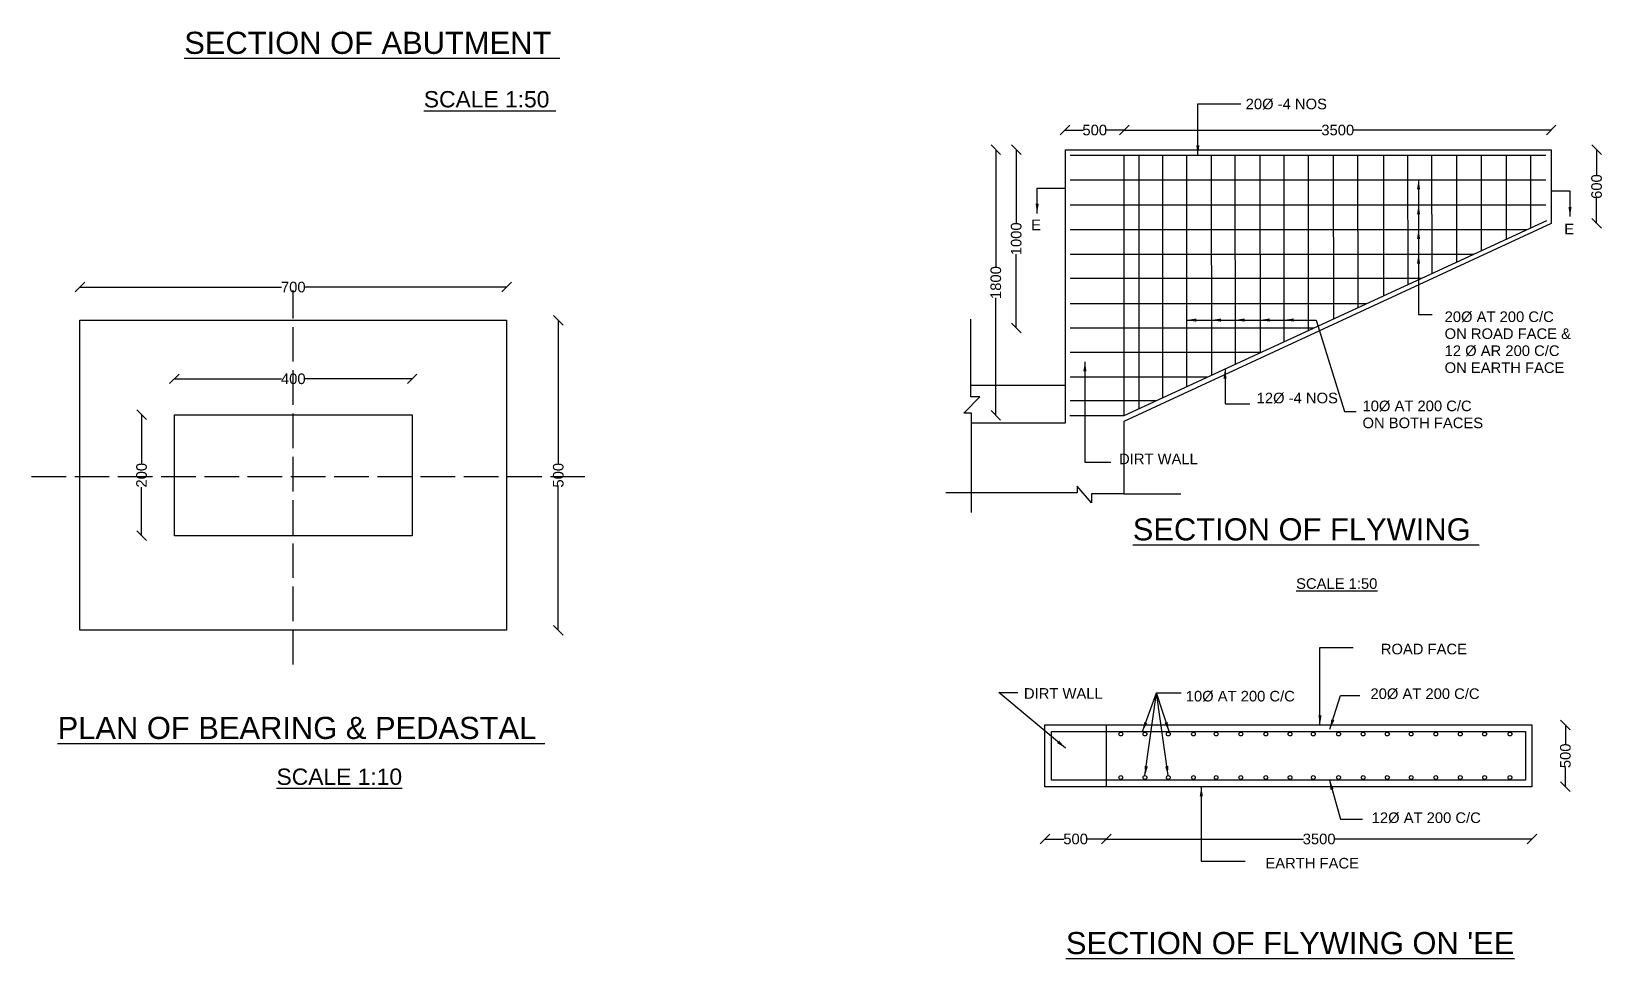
# Model space of a CAD drawing. Header units: millimetres. Extents: x -53245626 to -53218428, y 22137846 to 22155832.
# Drawn here: x -53233089 to -53224909, y 22145222 to 22150043 of the extents above; entities that cross this region are included whole.
import ezdxf

# ---------------------------------------------------------------- set-up
doc = ezdxf.new("R2010")
doc.units = ezdxf.units.MM
doc.header["$MEASUREMENT"] = 0
doc.linetypes.add('ACAD_ISO02W100', pattern=[15, 12, -3])
for name, color, linetype in [('DIMENSIONS', 7, 'Continuous'), ('DRAWING', 2, 'Continuous'), ('TEXT', 1, 'Continuous')]:
    doc.layers.add(name, color=color, linetype=linetype)
doc.styles.get("Standard").update_dxf_attribs({"font": 'arial.ttf', "height": 55})
doc.dimstyles.get("Standard").update_dxf_attribs({"dimtxt": 55, "dimasz": 50, "dimexe": 0.18, "dimexo": 0.0625, "dimgap": 0.09, "dimtad": 0, "dimdec": 0, "dimzin": 0, "dimdsep": 46, "dimtxsty": 'Standard', "dimblk": 'OBLIQUE', "dimcen": 0.09, "dimse1": 1, "dimse2": 1, "dimadec": 0, "dimazin": 0, "dimtfac": 1, "dimtdec": 0, "dimtofl": 0, "dimtmove": 0, "dimatfit": 3, "dimfxl": 1, "dimtolj": 1, "dimtzin": 0, "dimarcsym": 0})

# ---------------------------------------------------------------- blocks, each defined once
blk = doc.blocks.new('_Oblique')
at = {"color": 0, "linetype": 'ByBlock', "lineweight": -2}
blk.add_line((-0.5, -0.5), (0.5, 0.5), dxfattribs=at)
blk = doc.blocks.new('*D98')
at = {"layer": 'Defpoints', "color": 0, "transparency": 16777216}
for p in [(-53225181.5, 22149427.9), (-53225181.5, 22149044.8), (-53224945, 22149044.8)]:
    blk.add_point(p, dxfattribs=at)
at = {"layer": 'DIMENSIONS', "color": 0, "lineweight": -2, "transparency": 16777216}
for p, q in [((-53224945, 22149427.9), (-53224945, 22149297.2)), ((-53224945, 22149044.8), (-53224945, 22149175.4))]:
    blk.add_line(p, q, dxfattribs=at)
at = {"layer": 'DIMENSIONS', "color": 0, "lineweight": -2, "transparency": 16777216, "xscale": 50, "yscale": 50, "zscale": 50}
for p, rotation in [((-53224945, 22149427.9), 90), ((-53224945, 22149044.8), 270)]:
    blk.add_blockref('_Oblique', p, dxfattribs=dict(at, rotation=rotation))
at = {"layer": 'DIMENSIONS', "color": 0, "transparency": 16777216, "insert": (-53224945, 22149236.3), "char_height": 55, "attachment_point": 5, "rotation": 90}
blk.add_mtext('\\A1;600', dxfattribs=at)
blk = doc.blocks.new('*D99')
at = {"layer": 'Defpoints', "color": 0, "transparency": 16777216}
for p in [(-53227402.5, 22149530), (-53227710.5, 22149393), (-53227402.5, 22149368)]:
    blk.add_point(p, dxfattribs=at)
at = {"layer": 'DIMENSIONS', "color": 0, "lineweight": -2, "transparency": 16777216}
for p, q in [((-53227710.5, 22149530), (-53227617.2, 22149530)), ((-53227402.5, 22149530), (-53227495.7, 22149530))]:
    blk.add_line(p, q, dxfattribs=at)
at = {"layer": 'DIMENSIONS', "color": 0, "lineweight": -2, "transparency": 16777216, "xscale": 50, "yscale": 50, "zscale": 50, "rotation": 180}
blk.add_blockref('_Oblique', (-53227710.5, 22149530), dxfattribs=at)
at = {"layer": 'DIMENSIONS', "color": 0, "lineweight": -2, "transparency": 16777216, "xscale": 50, "yscale": 50, "zscale": 50}
blk.add_blockref('_Oblique', (-53227402.5, 22149530), dxfattribs=at)
at = {"layer": 'DIMENSIONS', "color": 0, "transparency": 16777216, "insert": (-53227556.5, 22149530), "char_height": 55, "attachment_point": 5}
blk.add_mtext('\\A1;500', dxfattribs=at)
blk = doc.blocks.new('*D100')
at = {"layer": 'Defpoints', "color": 0, "transparency": 16777216}
for p in [(-53227710.5, 22149427.9), (-53228071, 22148046.3), (-53227710.5, 22148046.3)]:
    blk.add_point(p, dxfattribs=at)
at = {"layer": 'DIMENSIONS', "color": 0, "lineweight": -2, "transparency": 16777216}
for p, q in [((-53228071, 22149427.9), (-53228071, 22148816.6)), ((-53228071, 22148046.3), (-53228071, 22148657.6))]:
    blk.add_line(p, q, dxfattribs=at)
at = {"layer": 'DIMENSIONS', "color": 0, "lineweight": -2, "transparency": 16777216, "xscale": 50, "yscale": 50, "zscale": 50}
for p, rotation in [((-53228071, 22149427.9), 90), ((-53228071, 22148046.3), 270)]:
    blk.add_blockref('_Oblique', p, dxfattribs=dict(at, rotation=rotation))
at = {"layer": 'DIMENSIONS', "color": 0, "transparency": 16777216, "insert": (-53228071, 22148737.1), "char_height": 55, "attachment_point": 5, "rotation": 90}
blk.add_mtext('\\A1;1800', dxfattribs=at)
blk = doc.blocks.new('*D101')
at = {"layer": 'Defpoints', "color": 0, "transparency": 16777216}
for p in [(-53227710.5, 22149427.9), (-53227965, 22148501.6), (-53227710.5, 22148501.6)]:
    blk.add_point(p, dxfattribs=at)
at = {"layer": 'DIMENSIONS', "color": 0, "lineweight": -2, "transparency": 16777216}
for p, q in [((-53227965, 22149427.9), (-53227965, 22149044.3)), ((-53227965, 22148501.6), (-53227965, 22148885.2))]:
    blk.add_line(p, q, dxfattribs=at)
at = {"layer": 'DIMENSIONS', "color": 0, "lineweight": -2, "transparency": 16777216, "xscale": 50, "yscale": 50, "zscale": 50}
for p, rotation in [((-53227965, 22149427.9), 90), ((-53227965, 22148501.6), 270)]:
    blk.add_blockref('_Oblique', p, dxfattribs=dict(at, rotation=rotation))
at = {"layer": 'DIMENSIONS', "color": 0, "transparency": 16777216, "insert": (-53227965, 22148964.7), "char_height": 55, "attachment_point": 5, "rotation": 90}
blk.add_mtext('\\A1;1000', dxfattribs=at)
blk = doc.blocks.new('*D102')
at = {"layer": 'Defpoints', "color": 0, "transparency": 16777216}
for p in [(-53225181.5, 22149530), (-53227402.5, 22149400), (-53225181.5, 22149400)]:
    blk.add_point(p, dxfattribs=at)
at = {"layer": 'DIMENSIONS', "color": 0, "lineweight": -2, "transparency": 16777216}
for p, q in [((-53227402.5, 22149530), (-53226374.1, 22149530)), ((-53225181.5, 22149530), (-53226209.9, 22149530))]:
    blk.add_line(p, q, dxfattribs=at)
at = {"layer": 'DIMENSIONS', "color": 0, "lineweight": -2, "transparency": 16777216, "xscale": 50, "yscale": 50, "zscale": 50, "rotation": 180}
blk.add_blockref('_Oblique', (-53227402.5, 22149530), dxfattribs=at)
at = {"layer": 'DIMENSIONS', "color": 0, "lineweight": -2, "transparency": 16777216, "xscale": 50, "yscale": 50, "zscale": 50}
blk.add_blockref('_Oblique', (-53225181.5, 22149530), dxfattribs=at)
at = {"layer": 'DIMENSIONS', "color": 0, "transparency": 16777216, "insert": (-53226292, 22149530), "char_height": 55, "attachment_point": 5}
blk.add_mtext('\\A1;3500', dxfattribs=at)
blk = doc.blocks.new('*D103')
at = {"layer": 'Defpoints', "color": 0, "transparency": 16777216}
for p in [(-53230616.4, 22148713.5), (-53232836.9, 22148541.4), (-53230616.4, 22148496)]:
    blk.add_point(p, dxfattribs=at)
at = {"layer": 'DIMENSIONS', "color": 0, "lineweight": -2, "transparency": 16777216}
for p, q in [((-53232836.9, 22148713.5), (-53231787.2, 22148713.5)), ((-53230616.4, 22148713.5), (-53231666.1, 22148713.5))]:
    blk.add_line(p, q, dxfattribs=at)
at = {"layer": 'DIMENSIONS', "color": 0, "lineweight": -2, "transparency": 16777216, "xscale": 50, "yscale": 50, "zscale": 50, "rotation": 180}
blk.add_blockref('_Oblique', (-53232836.9, 22148713.5), dxfattribs=at)
at = {"layer": 'DIMENSIONS', "color": 0, "lineweight": -2, "transparency": 16777216, "xscale": 50, "yscale": 50, "zscale": 50}
blk.add_blockref('_Oblique', (-53230616.4, 22148713.5), dxfattribs=at)
at = {"layer": 'DIMENSIONS', "color": 0, "transparency": 16777216, "insert": (-53231726.6, 22148713.5), "char_height": 55, "attachment_point": 5}
blk.add_mtext('\\A1;700', dxfattribs=at)
blk = doc.blocks.new('*D104')
at = {"layer": 'Defpoints', "color": 0, "transparency": 16777216}
for p in [(-53230625.5, 22148541.4), (-53230616.4, 22146928.9), (-53230347.5, 22146928.9)]:
    blk.add_point(p, dxfattribs=at)
at = {"layer": 'DIMENSIONS', "color": 0, "lineweight": -2, "transparency": 16777216}
for p, q in [((-53230347.5, 22148541.4), (-53230347.5, 22147795.9)), ((-53230347.5, 22146928.9), (-53230347.5, 22147674.4))]:
    blk.add_line(p, q, dxfattribs=at)
at = {"layer": 'DIMENSIONS', "color": 0, "lineweight": -2, "transparency": 16777216, "xscale": 50, "yscale": 50, "zscale": 50}
for p, rotation in [((-53230347.5, 22148541.4), 90), ((-53230347.5, 22146928.9), 270)]:
    blk.add_blockref('_Oblique', p, dxfattribs=dict(at, rotation=rotation))
at = {"layer": 'DIMENSIONS', "color": 0, "transparency": 16777216, "insert": (-53230347.5, 22147735.2), "char_height": 55, "attachment_point": 5, "rotation": 90}
blk.add_mtext('\\A1;500', dxfattribs=at)
blk = doc.blocks.new('*D105')
at = {"layer": 'Defpoints', "color": 0, "transparency": 16777216}
for p in [(-53232345.2, 22148049.8), (-53232516, 22147420.6), (-53232345.2, 22147420.6)]:
    blk.add_point(p, dxfattribs=at)
at = {"layer": 'DIMENSIONS', "color": 0, "lineweight": -2, "transparency": 16777216}
for p, q in [((-53232516, 22148049.8), (-53232516, 22147796.4)), ((-53232516, 22147420.6), (-53232516, 22147674))]:
    blk.add_line(p, q, dxfattribs=at)
at = {"layer": 'DIMENSIONS', "color": 0, "lineweight": -2, "transparency": 16777216, "xscale": 50, "yscale": 50, "zscale": 50}
for p, rotation in [((-53232516, 22148049.8), 90), ((-53232516, 22147420.6), 270)]:
    blk.add_blockref('_Oblique', p, dxfattribs=dict(at, rotation=rotation))
at = {"layer": 'DIMENSIONS', "color": 0, "transparency": 16777216, "insert": (-53232516, 22147735.2), "char_height": 55, "attachment_point": 5, "rotation": 90}
blk.add_mtext('\\A1;200', dxfattribs=at)
blk = doc.blocks.new('*D106')
at = {"layer": 'Defpoints', "color": 0, "transparency": 16777216}
for p in [(-53231108, 22148236.5), (-53232345.2, 22148049.8), (-53231108, 22148049.8)]:
    blk.add_point(p, dxfattribs=at)
at = {"layer": 'DIMENSIONS', "color": 0, "lineweight": -2, "transparency": 16777216}
for p, q in [((-53232345.2, 22148236.5), (-53231788.5, 22148236.5)), ((-53231108, 22148236.5), (-53231664.8, 22148236.5))]:
    blk.add_line(p, q, dxfattribs=at)
at = {"layer": 'DIMENSIONS', "color": 0, "lineweight": -2, "transparency": 16777216, "xscale": 50, "yscale": 50, "zscale": 50, "rotation": 180}
blk.add_blockref('_Oblique', (-53232345.2, 22148236.5), dxfattribs=at)
at = {"layer": 'DIMENSIONS', "color": 0, "lineweight": -2, "transparency": 16777216, "xscale": 50, "yscale": 50, "zscale": 50}
blk.add_blockref('_Oblique', (-53231108, 22148236.5), dxfattribs=at)
at = {"layer": 'DIMENSIONS', "color": 0, "transparency": 16777216, "insert": (-53231726.6, 22148236.5), "char_height": 55, "attachment_point": 5}
blk.add_mtext('\\A1;400', dxfattribs=at)
blk = doc.blocks.new('*D163')
at = {"layer": 'Defpoints', "color": 0, "transparency": 16777216}
for p in [(-53227815.5, 22146115.5), (-53227496.3, 22146115.5), (-53227496.3, 22145843.5)]:
    blk.add_point(p, dxfattribs=at)
at = {"layer": 'DIMENSIONS', "color": 0, "lineweight": -2, "transparency": 16777216}
for p, q in [((-53227815.5, 22145843.5), (-53227716.6, 22145843.5)), ((-53227496.3, 22145843.5), (-53227595.1, 22145843.5))]:
    blk.add_line(p, q, dxfattribs=at)
at = {"layer": 'DIMENSIONS', "color": 0, "lineweight": -2, "transparency": 16777216, "xscale": 50, "yscale": 50, "zscale": 50, "rotation": 180}
blk.add_blockref('_Oblique', (-53227815.5, 22145843.5), dxfattribs=at)
at = {"layer": 'DIMENSIONS', "color": 0, "lineweight": -2, "transparency": 16777216, "xscale": 50, "yscale": 50, "zscale": 50}
blk.add_blockref('_Oblique', (-53227496.3, 22145843.5), dxfattribs=at)
at = {"layer": 'DIMENSIONS', "color": 0, "transparency": 16777216, "insert": (-53227655.9, 22145843.5), "char_height": 55, "attachment_point": 5}
blk.add_mtext('\\A1;500', dxfattribs=at)
blk = doc.blocks.new('*D164')
at = {"layer": 'Defpoints', "color": 0, "transparency": 16777216}
for p in [(-53227496.3, 22146149.8), (-53225281.5, 22146149.8), (-53225281.5, 22145843.5)]:
    blk.add_point(p, dxfattribs=at)
at = {"layer": 'DIMENSIONS', "color": 0, "lineweight": -2, "transparency": 16777216}
for p, q in [((-53227496.3, 22145843.5), (-53226471, 22145843.5)), ((-53225281.5, 22145843.5), (-53226306.8, 22145843.5))]:
    blk.add_line(p, q, dxfattribs=at)
at = {"layer": 'DIMENSIONS', "color": 0, "lineweight": -2, "transparency": 16777216, "xscale": 50, "yscale": 50, "zscale": 50, "rotation": 180}
blk.add_blockref('_Oblique', (-53227496.3, 22145843.5), dxfattribs=at)
at = {"layer": 'DIMENSIONS', "color": 0, "lineweight": -2, "transparency": 16777216, "xscale": 50, "yscale": 50, "zscale": 50}
blk.add_blockref('_Oblique', (-53225281.5, 22145843.5), dxfattribs=at)
at = {"layer": 'DIMENSIONS', "color": 0, "transparency": 16777216, "insert": (-53226388.9, 22145843.5), "char_height": 55, "attachment_point": 5}
blk.add_mtext('\\A1;3500', dxfattribs=at)
blk = doc.blocks.new('*D165')
at = {"layer": 'Defpoints', "color": 0, "transparency": 16777216}
for p in [(-53225281.5, 22146436.5), (-53225281.5, 22146115.5), (-53225107.5, 22146115.5)]:
    blk.add_point(p, dxfattribs=at)
at = {"layer": 'DIMENSIONS', "color": 0, "lineweight": -2, "transparency": 16777216}
for p, q in [((-53225107.5, 22146436.5), (-53225107.5, 22146336.8)), ((-53225107.5, 22146115.5), (-53225107.5, 22146215.2))]:
    blk.add_line(p, q, dxfattribs=at)
at = {"layer": 'DIMENSIONS', "color": 0, "lineweight": -2, "transparency": 16777216, "xscale": 50, "yscale": 50, "zscale": 50}
for p, rotation in [((-53225107.5, 22146436.5), 90), ((-53225107.5, 22146115.5), 270)]:
    blk.add_blockref('_Oblique', p, dxfattribs=dict(at, rotation=rotation))
at = {"layer": 'DIMENSIONS', "color": 0, "transparency": 16777216, "insert": (-53225107.5, 22146276), "char_height": 55, "attachment_point": 5, "rotation": 90}
blk.add_mtext('\\A1;500', dxfattribs=at)

msp = doc.modelspace()

# ---------------------------------------------------------------- linework, layer by layer
at = {"layer": 'DIMENSIONS', "color": 0}
for points in [[(-53225871.5, 22148760.6), (-53225871.5, 22148571.5), (-53225800.5, 22148571.5)], [(-53226257, 22148066), (-53226197, 22148066)]]:
    msp.add_lwpolyline(points, dxfattribs=at)
at = {"layer": 'DRAWING', "color": 0}
for points in [[(-53227710.5, 22149427.9), (-53227710.5, 22148005.2), (-53228197.5, 22148005.2)], [(-53227710.5, 22149427.9), (-53225181.5, 22149427.9), (-53225181.5, 22149044.8), (-53227404.2, 22148014.1), (-53227404.2, 22147638.2), (-53227107.7, 22147638.2)], [(-53227684.2, 22149400), (-53225208.7, 22149400)], [(-53227402.5, 22148046.3), (-53227402.5, 22149400)], [(-53227327.8, 22149400), (-53227326.6, 22148081.3)], [(-53227204.3, 22149400), (-53227203.2, 22148138.2)], [(-53227079.2, 22149400), (-53227078.2, 22148195.9)], [(-53226950, 22149400), (-53226949.1, 22148255.5)], [(-53226827, 22149400), (-53226826.1, 22148312.3)], [(-53226696.8, 22149400), (-53226695.9, 22148372.3)], [(-53226572.6, 22149400), (-53226571.8, 22148429.6)], [(-53226446.4, 22149400), (-53226445.7, 22148487.8)], [(-53226315.5, 22149400), (-53226314.7, 22148548.3)], [(-53226188.4, 22149400), (-53226187.8, 22148606.8)], [(-53226054.4, 22149400), (-53226053.8, 22148668.7)], [(-53225928.5, 22149400), (-53225927.9, 22148726.7)], [(-53225803.4, 22149400), (-53225802.9, 22148784.5)], [(-53225674.8, 22149400), (-53225674.3, 22148843.8)], [(-53225546.2, 22149400), (-53225545.8, 22148903.1)], [(-53225415.8, 22149400), (-53225415.4, 22148963.3)], [(-53225289.4, 22149400), (-53225289.1, 22149021.6)], [(-53227684.2, 22149271.8), (-53225208.7, 22149271.8)], [(-53227684.2, 22149141.3), (-53225208.7, 22149141.3)], [(-53227686.2, 22148046.3), (-53227402.5, 22148046.3), (-53225204.1, 22149060.8)], [(-53227684.2, 22149013.8), (-53225305.8, 22149013.8)], [(-53227684.2, 22148885.7), (-53225583.5, 22148885.7)], [(-53227684.2, 22148760.6), (-53225854.7, 22148760.6)], [(-53227684.2, 22148627.8), (-53226142.4, 22148627.8)], [(-53228197.5, 22147541.5), (-53228197.5, 22148057.5), (-53228237.8, 22148057.5), (-53228154.1, 22148143.7), (-53228200.5, 22148143.7), (-53228200.5, 22148547.5)], [(-53227684.2, 22148501.6), (-53226415.8, 22148501.6)], [(-53227684.2, 22148375.7), (-53226688.6, 22148375.7)], [(-53227710.5, 22148202.7), (-53228200.5, 22148202.7)], [(-53227684.2, 22148247.2), (-53226967.2, 22148247.2)], [(-53227684.2, 22148123.6), (-53227234.9, 22148123.6)], [(-53227404.2, 22147638.2), (-53227573.4, 22147638.2), (-53227573.4, 22147591.5), (-53227647.9, 22147679.2), (-53227647.9, 22147643.5), (-53228331.5, 22147643.5)], [(-53227496.3, 22146436.5), (-53227496.3, 22146115.5)]]:
    msp.add_lwpolyline(points, dxfattribs=at)
at = {"layer": 'DRAWING', "color": 0, "linetype": 'ACAD_ISO02W100', "ltscale": 15}
for points in [[(-53231726.6, 22146751), (-53231726.6, 22148696.9)], [(-53233089, 22147728.1), (-53230176.3, 22147728.1)]]:
    msp.add_lwpolyline(points, dxfattribs=at)
at = {"layer": 'DRAWING', "color": 0}
for points in [[(-53232836.9, 22148541.4), (-53230616.4, 22148541.4), (-53230616.4, 22146928.9), (-53232836.9, 22146928.9)], [(-53232345.2, 22148049.8), (-53231108, 22148049.8), (-53231108, 22147420.6), (-53232345.2, 22147420.6)], [(-53227815.5, 22146436.5), (-53225281.5, 22146436.5), (-53225281.5, 22146115.5), (-53227815.5, 22146115.5)], [(-53227781.2, 22146402.2), (-53225315.8, 22146402.2), (-53225315.8, 22146149.8), (-53227781.2, 22146149.8)]]:
    msp.add_lwpolyline(points, close=True, dxfattribs=at)
for centre in [(-53227420.5, 22146389.3), (-53227295, 22146389.3), (-53227173.7, 22146389.3), (-53227042.9, 22146389.3), (-53226924.8, 22146389.3), (-53226796.2, 22146389.3), (-53226666.5, 22146389.3), (-53226540, 22146389.3), (-53226419.3, 22146389.3), (-53226287.5, 22146389.3), (-53226159.9, 22146389.3), (-53226034.4, 22146389.3), (-53225910, 22146389.3), (-53225782, 22146389.3), (-53225654.4, 22146389.3), (-53225527.8, 22146389.3), (-53225396, 22146389.3), (-53227420.5, 22146163.2), (-53227295, 22146163.2), (-53227173.7, 22146163.2), (-53227042.9, 22146163.2), (-53226924.8, 22146163.2), (-53226796.2, 22146163.2), (-53226666.5, 22146163.2), (-53226540, 22146163.2), (-53226419.3, 22146163.2), (-53226287.5, 22146163.2), (-53226159.9, 22146163.2), (-53226034.4, 22146163.2), (-53225910, 22146163.2), (-53225782, 22146163.2), (-53225654.4, 22146163.2), (-53225527.8, 22146163.2), (-53225396, 22146163.2)]:
    msp.add_circle(centre, 9.89, dxfattribs=at)

# ---------------------------------------------------------------- texts
at = {"layer": 'DIMENSIONS', "color": 0}
for s, p in [('ROAD FACE', (-53226067.9, 22146804)), ('DIRT WALL', (-53227924.8, 22146573)), ('10Ø AT 200 C/C', (-53227083, 22146559)), ('20Ø AT 200 C/C', (-53226121.9, 22146571.7)), ('12Ø AT 200 C/C', (-53226115.4, 22145926.8)), ('EARTH FACE', (-53226668.3, 22145690.3))]:
    msp.add_text(s, height=55, dxfattribs=at).set_placement(p)
at = {"layer": 'TEXT', "color": 0}
for s, height, p in [('%%USECTION OF ABUTMENT ', 115, (-53232293.7, 22149926.3)), ('%%USCALE 1:50 ', 85, (-53231047.3, 22149648)), ('20Ø -4 NOS', 55, (-53226771, 22149638.5)), ('E', 55, (-53227887.4, 22149009.5)), ('E', 55, (-53225113.4, 22148988.1)), ('20Ø AT 200 C/C', 55, (-53225735.8, 22148532.1)), ('ON ROAD FACE & ', 55, (-53225735.8, 22148443.7)), ('12 Ø AR 200 C/C ', 55, (-53225735.8, 22148355.4)), ('ON EARTH FACE ', 55, (-53225735.8, 22148267)), ('12Ø -4 NOS ', 55, (-53226713.9, 22148109.4)), ('10Ø AT 200 C/C ', 55, (-53226163.1, 22148068.3)), ('ON BOTH FACES ', 55, (-53226163.1, 22147980)), ('DIRT WALL ', 55, (-53227429.8, 22147792.7)), ('%%USECTION OF FLYWING ', 115, (-53227358.6, 22147396.4)), ('%%USCALE 1:50', 55, (-53226508.6, 22147144.5)), ('%%UPLAN OF BEARING & PEDASTAL ', 115, (-53232952.7, 22146363.8)), ('%%USCALE 1:10', 85, (-53231813.8, 22146124.9)), ("%%USECTION OF FLYWING ON 'EE", 115, (-53227706.3, 22145245))]:
    msp.add_text(s, height=height, dxfattribs=at).set_placement(p)

# ---------------------------------------------------------------- dimensions: what is measured, and where the dimension line sits
at = {"layer": 'DIMENSIONS', "color": 0}
for base, p1, p2, text, picture, middle in [((-53227402.5, 22149530), (-53227710.5, 22149393), (-53227402.5, 22149368), '500', '*D99', (-53227556.5, 22149530)), ((-53225181.5, 22149530), (-53227402.5, 22149400), (-53225181.5, 22149400), '3500', '*D102', (-53226292, 22149530)), ((-53230616.4, 22148713.5), (-53232836.9, 22148541.4), (-53230616.4, 22148496), '700', '*D103', (-53231726.6, 22148713.5)), ((-53231108, 22148236.5), (-53232345.2, 22148049.8), (-53231108, 22148049.8), '400', '*D106', (-53231726.6, 22148236.5)), ((-53225281.5, 22145843.5), (-53227496.3, 22146149.8), (-53225281.5, 22146149.8), '3500', '*D164', (-53226388.9, 22145843.5)), ((-53227496.3, 22145843.5), (-53227815.5, 22146115.5), (-53227496.3, 22146115.5), '500', '*D163', (-53227655.9, 22145843.5))]:
    dim = msp.add_linear_dim(base=base, p1=p1, p2=p2, text=text, dimstyle='Standard', dxfattribs=at)
    dim.commit()
    dim.dimension.update_dxf_attribs({"geometry": picture, "text_midpoint": middle})
for base, p1, p2, text, picture, middle in [((-53228071, 22148046.3), (-53227710.5, 22149427.9), (-53227710.5, 22148046.3), '1800', '*D100', (-53228071, 22148737.1)), ((-53227965, 22148501.6), (-53227710.5, 22149427.9), (-53227710.5, 22148501.6), '1000', '*D101', (-53227965, 22148964.7)), ((-53224945, 22149044.8), (-53225181.5, 22149427.9), (-53225181.5, 22149044.8), '600', '*D98', (-53224945, 22149236.3)), ((-53230347.5, 22146928.9), (-53230625.5, 22148541.4), (-53230616.4, 22146928.9), '500', '*D104', (-53230347.5, 22147735.2)), ((-53232516, 22147420.6), (-53232345.2, 22148049.8), (-53232345.2, 22147420.6), '200', '*D105', (-53232516, 22147735.2)), ((-53225107.5, 22146115.5), (-53225281.5, 22146436.5), (-53225281.5, 22146115.5), '500', '*D165', (-53225107.5, 22146276))]:
    dim = msp.add_linear_dim(base=base, p1=p1, p2=p2, angle=90, text=text, dimstyle='Standard', dxfattribs=at)
    dim.commit()
    dim.dimension.update_dxf_attribs({"geometry": picture, "text_midpoint": middle})

# ---------------------------------------------------------------- leaders
for points in [[(-53227020, 22149400), (-53227020, 22149666), (-53226796.5, 22149666)], [(-53225871.5, 22149271.8), (-53225871.5, 22148760.6)], [(-53227856, 22149097), (-53227856, 22149227.5), (-53227710.5, 22149227.5)], [(-53225083.5, 22149080.5), (-53225083.5, 22149212), (-53225181.5, 22149212)], [(-53225871.5, 22149141.3), (-53225871.5, 22149013.8)], [(-53225871.5, 22149013.8), (-53225871.5, 22148872.5)], [(-53225871.5, 22148885.7), (-53225871.5, 22148760.6)], [(-53227078.5, 22148542), (-53226445.7, 22148542.5)], [(-53226949.3, 22148542.1), (-53226445.7, 22148542.5)], [(-53226826.3, 22148542.2), (-53226404, 22148542.2)], [(-53226696, 22148542.3), (-53226404, 22148542.2)], [(-53226571.9, 22148542.4), (-53226404, 22148542.2), (-53226257, 22148066)], [(-53227607.5, 22148325.5), (-53227607.5, 22147803.5), (-53227473, 22147803.5)], [(-53226878.5, 22148288.1), (-53226878.5, 22148106), (-53226749.5, 22148106)], [(-53226384.5, 22146436.5), (-53226384.5, 22146839.5), (-53226211.5, 22146839.5)], [(-53227708.5, 22146316.5), (-53228055, 22146606), (-53227956, 22146606)], [(-53227308, 22146402.2), (-53227234.5, 22146604.5), (-53227107.5, 22146604.5)], [(-53227295, 22146173), (-53227234.5, 22146604.5)], [(-53227170, 22146402.2), (-53227234.5, 22146604.5)], [(-53227175.1, 22146173), (-53227234.5, 22146604.5)], [(-53226332.5, 22146415.5), (-53226278.5, 22146589), (-53226177, 22146589)], [(-53226335.5, 22146149.8), (-53226277, 22145946.5), (-53226163, 22145946.5)], [(-53227002, 22146115.5), (-53227002, 22145728.5), (-53226774, 22145728.5)]]:
    msp.add_leader(points, dimstyle='Standard', override={"dimgap": 0.09, "dimtad": 0}, dxfattribs=at)

doc.saveas('drawing.dxf')
